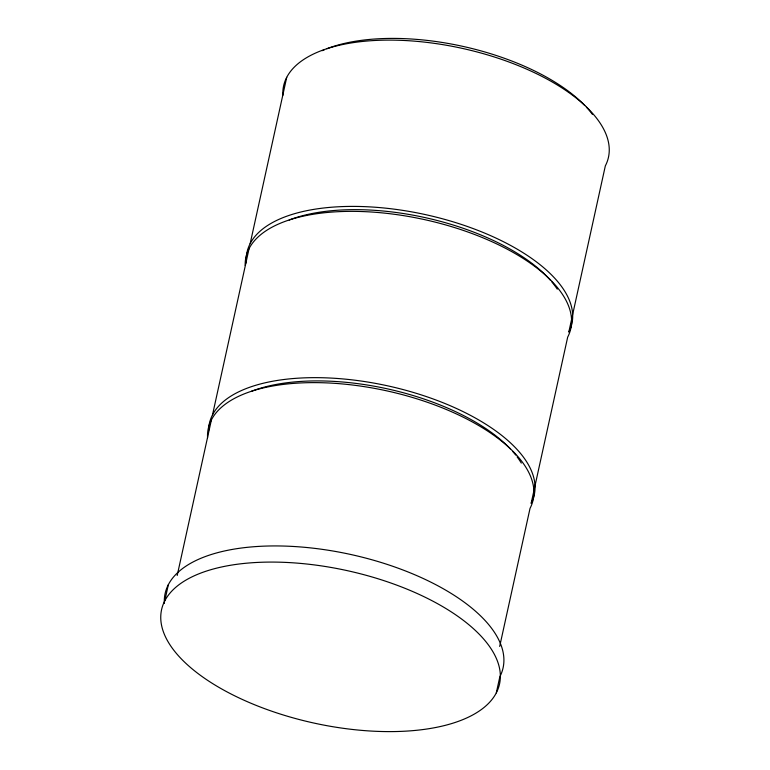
<?xml version="1.0" encoding="UTF-8"?>
<svg xmlns="http://www.w3.org/2000/svg" width="770" height="770" viewBox="0 0 770 770"><rect width="100%" height="100%" fill="white"/><g stroke="black" fill="none" stroke-linecap="round" stroke-linejoin="round"><path stroke-width="1.16" d="M164.809 600.802L168.351 584.661M177.196 575.488L211.413 419.842M212.51 414.876L249.066 248.594M250.163 243.618L286.719 77.337M499.682 646.434L530.039 508.344A166.301 74.979 12.4 0 0 386.367 390.765A166.301 74.979 12.4 0 0 207.573 437.88M496.294 692.885A173.019 78.011 12.4 0 0 279.664 562.187A173.019 78.011 12.4 0 0 215.696 685.464A173.019 78.011 12.4 0 0 496.294 692.885L499.846 676.734A173.019 78.011 12.4 0 0 350.369 554.4A173.019 78.011 12.4 0 0 164.356 603.42M251.53 391.266A159.65 71.985 12.4 0 1 510.318 448.843M512.743 451.509A159.65 71.985 12.4 0 1 515.736 455.08M517.113 456.87A159.65 71.985 12.4 0 1 521.309 463.078M208.603 430.555A166.301 74.979 12.4 0 1 389.947 386.347A166.301 74.979 12.4 0 1 531.136 503.378L567.692 337.087A166.301 74.979 12.4 0 0 425.261 219.777A166.301 74.979 12.4 0 0 245.178 265.448M282.879 95.374A166.301 74.979 12.4 0 1 461.673 48.25A166.301 74.979 12.4 0 1 605.345 165.839L568.789 332.12A166.301 74.979 12.4 0 0 423.875 214.272A166.301 74.979 12.4 0 0 246.4 262.839M322.178 50.685A159.65 71.985 12.4 0 1 324.478 49.703M326.836 48.751A159.65 71.985 12.4 0 1 584.776 105.452M586.451 107.223A159.65 71.985 12.4 0 1 592.419 114.355M289.183 220.008A159.65 71.985 12.4 0 1 550.396 280.251M551.926 282.041A159.65 71.985 12.4 0 1 557.288 289.173"/></g></svg>
